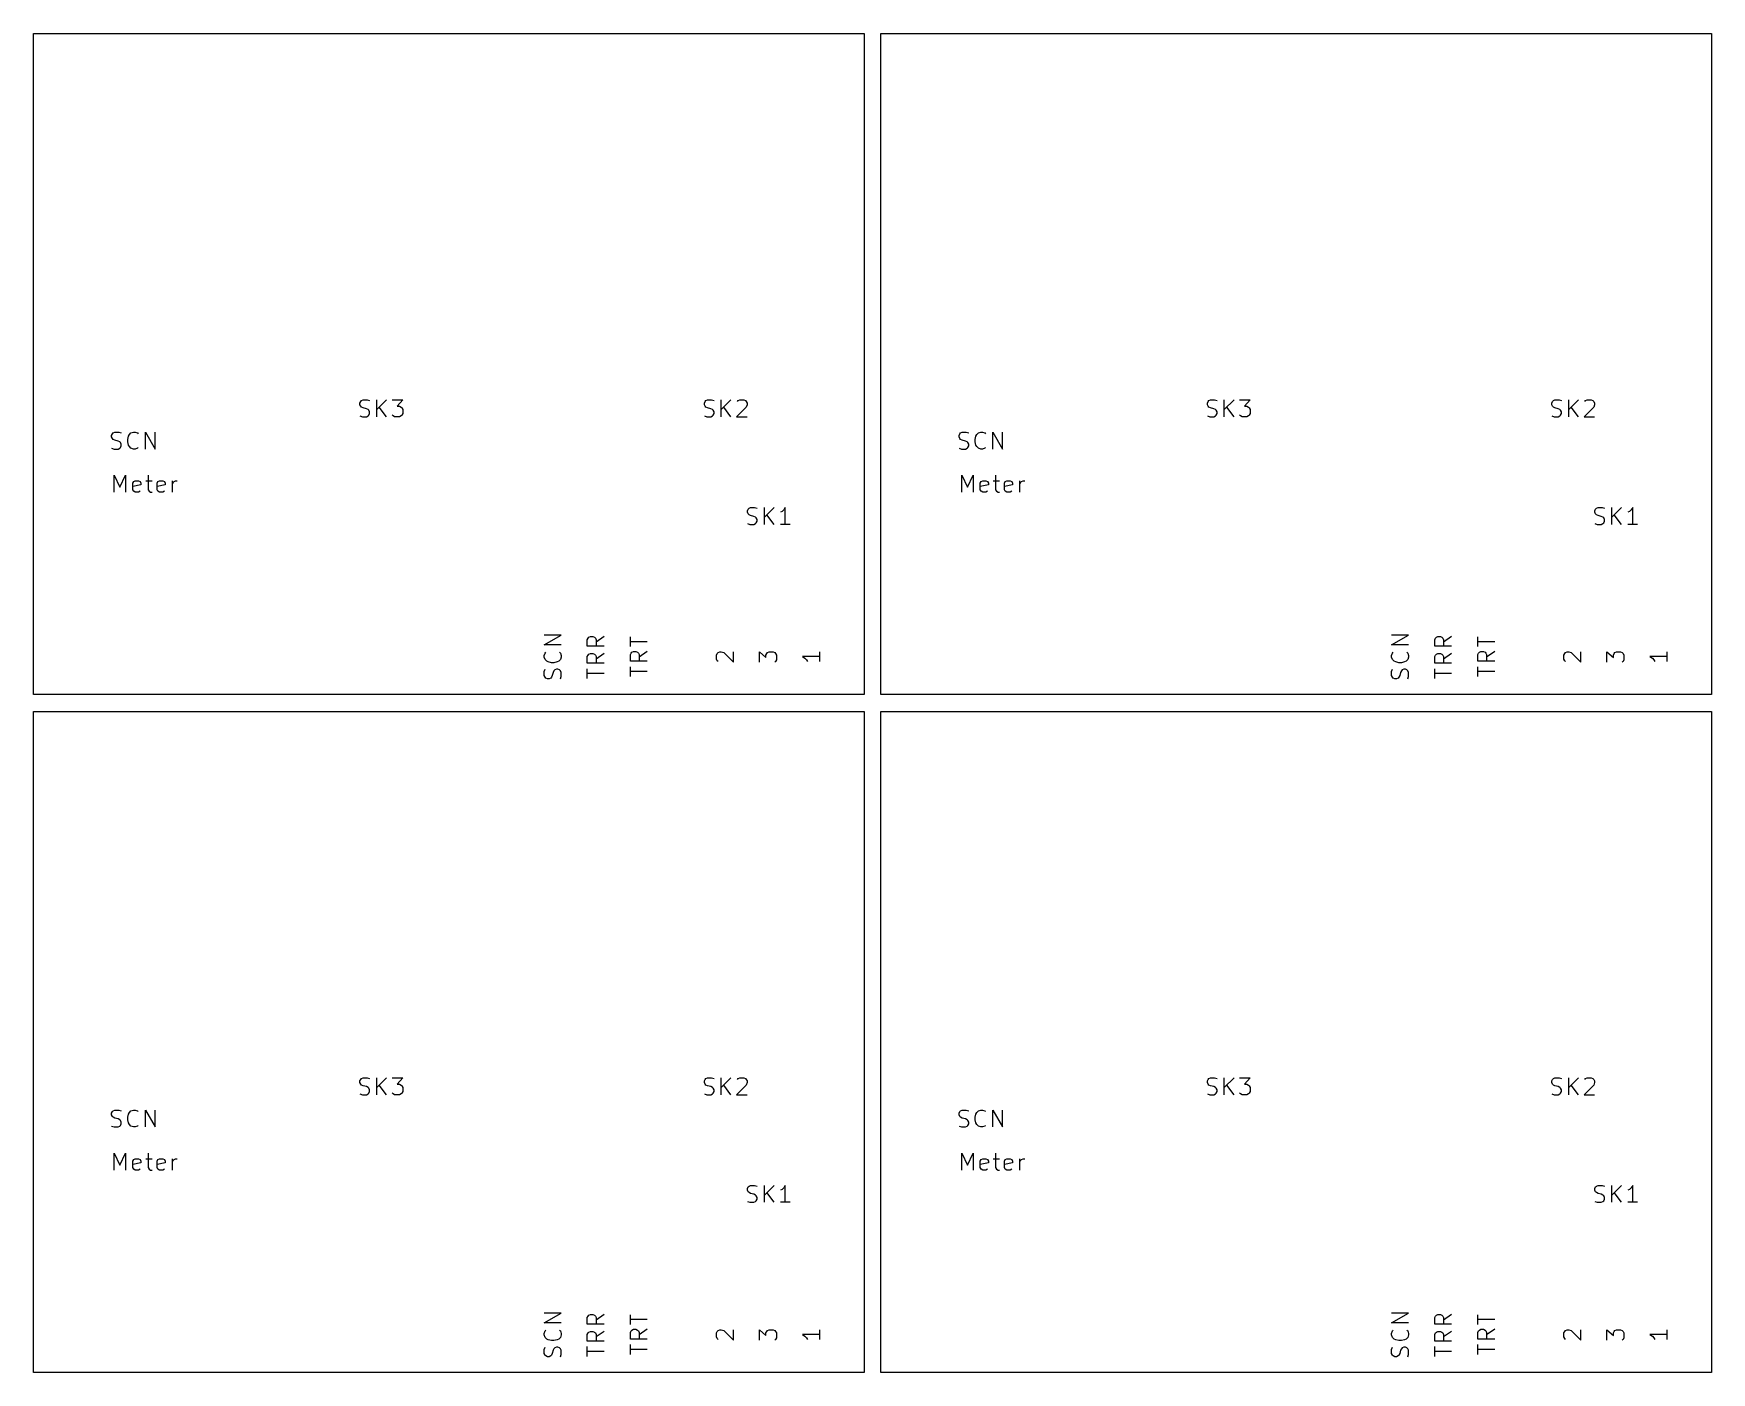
# Model space of a CAD drawing. Extents: x 0 to 99, y 0 to 159.
# Drawn here: x 0 to 99, y 80 to 159 of the extents above; entities that cross this region are included whole.
import ezdxf

# ---------------------------------------------------------------- set-up
doc = ezdxf.new("R2010")
doc.units = 0
doc.layers.add('BLACK', color=7, linetype='Continuous')

msp = doc.modelspace()

# ---------------------------------------------------------------- linework, layer by layer
at = {"layer": 'BLACK', "linetype": 'Continuous'}
for p, q in [((0, 159), (49, 159)), ((0, 120), (0, 159)), ((49, 159), (49, 120)), ((50, 159), (99, 159)), ((50, 120), (50, 159)), ((99, 159), (99, 120)), ((19.2581, 137.1971), (19.3057, 137.2924)), ((19.2581, 137.1019), (19.2581, 137.1971)), ((19.3057, 137.0067), (19.2581, 137.1019)), ((19.3057, 137.2924), (19.3533, 137.34)), ((19.3533, 136.959), (19.3057, 137.0067)), ((19.3533, 137.34), (19.4486, 137.3876)), ((19.4486, 136.9114), (19.3533, 136.959)), ((19.4486, 137.3876), (19.6867, 137.3876)), ((19.639, 136.8638), (19.4486, 136.9114)), ((19.7343, 136.8162), (19.639, 136.8638)), ((19.6867, 137.3876), (19.8295, 137.34)), ((19.7819, 136.7686), (19.7343, 136.8162)), ((19.8295, 136.6733), (19.7819, 136.7686)), ((19.8295, 136.5781), (19.8295, 136.6733)), ((20.2581, 136.3876), (20.2581, 137.3876)), ((20.8295, 137.3876), (20.2581, 136.8162)), ((20.8295, 136.3876), (20.401, 136.959)), ((21.1629, 137.3876), (21.7819, 137.3876)), ((21.7819, 137.3876), (21.4486, 137.0067)), ((21.4486, 137.0067), (21.5914, 137.0067)), ((21.5914, 137.0067), (21.6867, 136.959)), ((21.6867, 136.959), (21.7343, 136.9114)), ((21.7343, 136.9114), (21.7819, 136.8162)), ((21.7819, 136.8162), (21.7819, 136.5781)), ((39.5781, 137.1971), (39.6257, 137.2924)), ((39.5781, 137.1019), (39.5781, 137.1971)), ((39.6257, 137.0067), (39.5781, 137.1019)), ((39.6257, 137.2924), (39.6733, 137.34)), ((39.6733, 136.959), (39.6257, 137.0067)), ((39.6733, 137.34), (39.7686, 137.3876)), ((39.7686, 136.9114), (39.6733, 136.959)), ((39.7686, 137.3876), (40.0067, 137.3876)), ((39.959, 136.8638), (39.7686, 136.9114)), ((40.0543, 136.8162), (39.959, 136.8638)), ((40.0067, 137.3876), (40.1495, 137.34)), ((40.1019, 136.7686), (40.0543, 136.8162)), ((40.1495, 136.6733), (40.1019, 136.7686)), ((40.1495, 136.5781), (40.1495, 136.6733)), ((40.5781, 136.3876), (40.5781, 137.3876)), ((41.1495, 137.3876), (40.5781, 136.8162)), ((41.1495, 136.3876), (40.721, 136.959)), ((42.0543, 136.959), (41.4829, 136.3876)), ((41.5305, 137.2924), (41.5781, 137.34)), ((41.5781, 137.34), (41.6733, 137.3876)), ((41.6733, 137.3876), (41.9114, 137.3876)), ((41.9114, 137.3876), (42.0067, 137.34)), ((42.0067, 137.34), (42.0543, 137.2924)), ((42.0543, 137.2924), (42.1019, 137.1971)), ((42.1019, 137.1019), (42.0543, 136.959)), ((42.1019, 137.1971), (42.1019, 137.1019)), ((69.2581, 137.1971), (69.3057, 137.2924)), ((69.2581, 137.1019), (69.2581, 137.1971)), ((69.3057, 137.0067), (69.2581, 137.1019)), ((69.3057, 137.2924), (69.3533, 137.34)), ((69.3533, 136.959), (69.3057, 137.0067)), ((69.3533, 137.34), (69.4486, 137.3876)), ((69.4486, 136.9114), (69.3533, 136.959)), ((69.4486, 137.3876), (69.6867, 137.3876)), ((69.639, 136.8638), (69.4486, 136.9114)), ((69.7343, 136.8162), (69.639, 136.8638)), ((69.6867, 137.3876), (69.8295, 137.34)), ((69.7819, 136.7686), (69.7343, 136.8162)), ((69.8295, 136.6733), (69.7819, 136.7686)), ((69.8295, 136.5781), (69.8295, 136.6733)), ((70.258, 136.3876), (70.258, 137.3876)), ((70.83, 137.3876), (70.258, 136.8162)), ((70.83, 136.3876), (70.401, 136.959)), ((71.163, 137.3876), (71.782, 137.3876)), ((71.782, 137.3876), (71.449, 137.0067)), ((71.449, 137.0067), (71.591, 137.0067)), ((71.591, 137.0067), (71.687, 136.959)), ((71.687, 136.959), (71.734, 136.9114)), ((71.734, 136.9114), (71.782, 136.8162)), ((71.782, 136.8162), (71.782, 136.5781)), ((89.578, 137.1971), (89.626, 137.2924)), ((89.578, 137.1019), (89.578, 137.1971)), ((89.626, 137.0067), (89.578, 137.1019)), ((89.626, 137.2924), (89.673, 137.34)), ((89.673, 136.959), (89.626, 137.0067)), ((89.673, 137.34), (89.769, 137.3876)), ((89.769, 136.9114), (89.673, 136.959)), ((89.769, 137.3876), (90.007, 137.3876)), ((89.959, 136.8638), (89.769, 136.9114)), ((90.054, 136.8162), (89.959, 136.8638)), ((90.007, 137.3876), (90.15, 137.34)), ((90.102, 136.7686), (90.054, 136.8162)), ((90.15, 136.6733), (90.102, 136.7686)), ((90.15, 136.5781), (90.15, 136.6733)), ((90.578, 136.3876), (90.578, 137.3876)), ((91.15, 137.3876), (90.578, 136.8162)), ((91.15, 136.3876), (90.721, 136.959)), ((92.054, 136.959), (91.483, 136.3876)), ((91.53, 137.2924), (91.578, 137.34)), ((91.578, 137.34), (91.673, 137.3876)), ((91.673, 137.3876), (91.911, 137.3876)), ((91.911, 137.3876), (92.007, 137.34)), ((92.007, 137.34), (92.054, 137.2924)), ((92.054, 137.2924), (92.102, 137.1971)), ((92.102, 137.1019), (92.054, 136.959)), ((92.102, 137.1971), (92.102, 137.1019)), ((19.2581, 136.4352), (19.401, 136.3876)), ((19.401, 136.3876), (19.639, 136.3876)), ((19.639, 136.3876), (19.7343, 136.4352)), ((19.7343, 136.4352), (19.7819, 136.4829)), ((19.7819, 136.4829), (19.8295, 136.5781)), ((21.2105, 136.4352), (21.1629, 136.4829)), ((21.3057, 136.3876), (21.2105, 136.4352)), ((21.5914, 136.3876), (21.3057, 136.3876)), ((21.6867, 136.4352), (21.5914, 136.3876)), ((21.7343, 136.4829), (21.6867, 136.4352)), ((21.7819, 136.5781), (21.7343, 136.4829)), ((39.5781, 136.4352), (39.721, 136.3876)), ((39.721, 136.3876), (39.959, 136.3876)), ((39.959, 136.3876), (40.0543, 136.4352)), ((40.0543, 136.4352), (40.1019, 136.4829)), ((40.1019, 136.4829), (40.1495, 136.5781)), ((41.4829, 136.3876), (42.1019, 136.3876)), ((69.2581, 136.4352), (69.401, 136.3876)), ((69.401, 136.3876), (69.639, 136.3876)), ((69.639, 136.3876), (69.7343, 136.4352)), ((69.7343, 136.4352), (69.7819, 136.4829)), ((69.7819, 136.4829), (69.8295, 136.5781)), ((71.21, 136.4352), (71.163, 136.4829)), ((71.306, 136.3876), (71.21, 136.4352)), ((71.591, 136.3876), (71.306, 136.3876)), ((71.687, 136.4352), (71.591, 136.3876)), ((71.734, 136.4829), (71.687, 136.4352)), ((71.782, 136.5781), (71.734, 136.4829)), ((89.578, 136.4352), (89.721, 136.3876)), ((89.721, 136.3876), (89.959, 136.3876)), ((89.959, 136.3876), (90.054, 136.4352)), ((90.054, 136.4352), (90.102, 136.4829)), ((90.102, 136.4829), (90.15, 136.5781)), ((91.483, 136.3876), (92.102, 136.3876)), ((4.6055, 135.2921), (4.6531, 135.3874)), ((4.6055, 135.1969), (4.6055, 135.2921)), ((4.6531, 135.1017), (4.6055, 135.1969)), ((4.6531, 135.3874), (4.7007, 135.435)), ((4.7007, 135.054), (4.6531, 135.1017)), ((4.7007, 135.435), (4.796, 135.4826)), ((4.796, 135.0064), (4.7007, 135.054)), ((4.796, 135.4826), (5.034, 135.4826)), ((4.9864, 134.9588), (4.796, 135.0064)), ((5.0817, 134.9112), (4.9864, 134.9588)), ((5.034, 135.4826), (5.1769, 135.435)), ((5.1293, 134.8636), (5.0817, 134.9112)), ((5.1769, 134.7683), (5.1293, 134.8636)), ((5.1293, 134.5779), (5.1769, 134.6731)), ((5.1769, 134.6731), (5.1769, 134.7683)), ((5.5579, 135.054), (5.6055, 135.2445)), ((5.5579, 134.9112), (5.5579, 135.054)), ((5.6055, 134.7207), (5.5579, 134.9112)), ((5.6055, 135.2445), (5.6531, 135.3398)), ((5.6531, 134.6255), (5.6055, 134.7207)), ((5.6531, 135.3398), (5.7483, 135.435)), ((5.7483, 135.435), (5.8912, 135.4826)), ((5.8912, 135.4826), (5.9864, 135.4826)), ((5.9864, 135.4826), (6.1293, 135.435)), ((6.1293, 135.435), (6.1769, 135.3874)), ((6.6055, 134.4826), (6.6055, 135.4826)), ((6.6055, 135.4826), (7.1769, 134.4826)), ((7.1769, 134.4826), (7.1769, 135.4826)), ((54.6055, 135.2921), (54.6531, 135.3874)), ((54.6055, 135.1969), (54.6055, 135.2921)), ((54.6531, 135.1017), (54.6055, 135.1969)), ((54.6531, 135.3874), (54.7007, 135.435)), ((54.7007, 135.054), (54.6531, 135.1017)), ((54.7007, 135.435), (54.796, 135.4826)), ((54.796, 135.0064), (54.7007, 135.054)), ((54.796, 135.4826), (55.034, 135.4826)), ((54.9864, 134.9588), (54.796, 135.0064)), ((55.0817, 134.9112), (54.9864, 134.9588)), ((55.034, 135.4826), (55.1769, 135.435)), ((55.1293, 134.8636), (55.0817, 134.9112)), ((55.1769, 134.7683), (55.1293, 134.8636)), ((55.1293, 134.5779), (55.1769, 134.6731)), ((55.1769, 134.6731), (55.1769, 134.7683)), ((55.5579, 135.054), (55.6055, 135.2445)), ((55.5579, 134.9112), (55.5579, 135.054)), ((55.6055, 134.7207), (55.5579, 134.9112)), ((55.6055, 135.2445), (55.6531, 135.3398)), ((55.6531, 134.6255), (55.6055, 134.7207)), ((55.6531, 135.3398), (55.7483, 135.435)), ((55.7483, 135.435), (55.8912, 135.4826)), ((55.8912, 135.4826), (55.9864, 135.4826)), ((55.9864, 135.4826), (56.1293, 135.435)), ((56.1293, 135.435), (56.1769, 135.3874)), ((56.6055, 134.4826), (56.6055, 135.4826)), ((56.6055, 135.4826), (57.1769, 134.4826)), ((57.1769, 134.4826), (57.1769, 135.4826)), ((4.6055, 134.5302), (4.7483, 134.4826)), ((4.7483, 134.4826), (4.9864, 134.4826)), ((4.9864, 134.4826), (5.0817, 134.5302)), ((5.0817, 134.5302), (5.1293, 134.5779)), ((5.7483, 134.5302), (5.6531, 134.6255)), ((5.8912, 134.4826), (5.7483, 134.5302)), ((5.9864, 134.4826), (5.8912, 134.4826)), ((6.1293, 134.5302), (5.9864, 134.4826)), ((6.1769, 134.5779), (6.1293, 134.5302)), ((54.6055, 134.5302), (54.7483, 134.4826)), ((54.7483, 134.4826), (54.9864, 134.4826)), ((54.9864, 134.4826), (55.0817, 134.5302)), ((55.0817, 134.5302), (55.1293, 134.5779)), ((55.7483, 134.5302), (55.6531, 134.6255)), ((55.8912, 134.4826), (55.7483, 134.5302)), ((55.9864, 134.4826), (55.8912, 134.4826)), ((56.1293, 134.5302), (55.9864, 134.4826)), ((56.1769, 134.5779), (56.1293, 134.5302)), ((4.7643, 131.9426), (4.7643, 132.9426)), ((4.7643, 132.9426), (5.0976, 132.2283)), ((5.0976, 132.2283), (5.431, 132.9426)), ((5.431, 132.9426), (5.431, 131.9426)), ((6.7643, 132.9426), (6.7643, 132.0855)), ((54.7643, 131.9426), (54.7643, 132.9426)), ((54.7643, 132.9426), (55.0976, 132.2283)), ((55.0976, 132.2283), (55.431, 132.9426)), ((55.431, 132.9426), (55.431, 131.9426)), ((56.7643, 132.9426), (56.7643, 132.0855)), ((5.8595, 132.4664), (5.9071, 132.5617)), ((5.8595, 132.0855), (5.8595, 132.4664)), ((6.3357, 132.3712), (5.8595, 132.276)), ((5.9071, 131.9902), (5.8595, 132.0855)), ((5.9071, 132.5617), (6.0024, 132.6093)), ((6.0024, 131.9426), (5.9071, 131.9902)), ((6.0024, 132.6093), (6.1929, 132.6093)), ((6.1929, 131.9426), (6.0024, 131.9426)), ((6.1929, 132.6093), (6.2881, 132.5617)), ((6.2881, 131.9902), (6.1929, 131.9426)), ((6.2881, 132.5617), (6.3357, 132.4664)), ((6.3357, 132.4664), (6.3357, 132.3712)), ((6.6214, 132.6093), (7.0024, 132.6093)), ((6.7643, 132.0855), (6.8119, 131.9902)), ((6.8119, 131.9902), (6.9071, 131.9426)), ((6.9071, 131.9426), (7.0024, 131.9426)), ((7.2881, 132.4664), (7.3357, 132.5617)), ((7.2881, 132.0855), (7.2881, 132.4664)), ((7.7643, 132.3712), (7.2881, 132.276)), ((7.3357, 131.9902), (7.2881, 132.0855)), ((7.3357, 132.5617), (7.431, 132.6093)), ((7.431, 131.9426), (7.3357, 131.9902)), ((7.431, 132.6093), (7.6214, 132.6093)), ((7.6214, 131.9426), (7.431, 131.9426)), ((7.6214, 132.6093), (7.7167, 132.5617)), ((7.7167, 131.9902), (7.6214, 131.9426)), ((7.7167, 132.5617), (7.7643, 132.4664)), ((7.7643, 132.4664), (7.7643, 132.3712)), ((8.1929, 131.9426), (8.1929, 132.6093)), ((8.1929, 132.4188), (8.2405, 132.514)), ((8.2405, 132.514), (8.2881, 132.5617)), ((8.2881, 132.5617), (8.3833, 132.6093)), ((8.3833, 132.6093), (8.4786, 132.6093)), ((55.8595, 132.4664), (55.9071, 132.5617)), ((55.8595, 132.0855), (55.8595, 132.4664)), ((56.3357, 132.3712), (55.8595, 132.276)), ((55.9071, 131.9902), (55.8595, 132.0855)), ((55.9071, 132.5617), (56.0024, 132.6093)), ((56.0024, 131.9426), (55.9071, 131.9902)), ((56.0024, 132.6093), (56.1929, 132.6093)), ((56.1929, 131.9426), (56.0024, 131.9426)), ((56.1929, 132.6093), (56.2881, 132.5617)), ((56.2881, 131.9902), (56.1929, 131.9426)), ((56.2881, 132.5617), (56.3357, 132.4664)), ((56.3357, 132.4664), (56.3357, 132.3712)), ((56.6214, 132.6093), (57.0024, 132.6093)), ((56.7643, 132.0855), (56.8119, 131.9902)), ((56.8119, 131.9902), (56.9071, 131.9426)), ((56.9071, 131.9426), (57.0024, 131.9426)), ((57.2881, 132.4664), (57.3357, 132.5617)), ((57.2881, 132.0855), (57.2881, 132.4664)), ((57.7643, 132.3712), (57.2881, 132.276)), ((57.3357, 131.9902), (57.2881, 132.0855)), ((57.3357, 132.5617), (57.431, 132.6093)), ((57.431, 131.9426), (57.3357, 131.9902)), ((57.431, 132.6093), (57.6214, 132.6093)), ((57.6214, 131.9426), (57.431, 131.9426)), ((57.6214, 132.6093), (57.7167, 132.5617)), ((57.7167, 131.9902), (57.6214, 131.9426)), ((57.7167, 132.5617), (57.7643, 132.4664)), ((57.7643, 132.4664), (57.7643, 132.3712)), ((58.1929, 131.9426), (58.1929, 132.6093)), ((58.1929, 132.4188), (58.2405, 132.514)), ((58.2405, 132.514), (58.2881, 132.5617)), ((58.2881, 132.5617), (58.3833, 132.6093)), ((58.3833, 132.6093), (58.4786, 132.6093)), ((42.1181, 130.8471), (42.1657, 130.9424)), ((42.1181, 130.7519), (42.1181, 130.8471)), ((42.1657, 130.6567), (42.1181, 130.7519)), ((42.1657, 130.9424), (42.2133, 130.99)), ((42.2133, 130.99), (42.3086, 131.0376)), ((42.3086, 131.0376), (42.5467, 131.0376)), ((42.5467, 131.0376), (42.6895, 130.99)), ((43.1181, 130.0376), (43.1181, 131.0376)), ((43.6895, 131.0376), (43.1181, 130.4662)), ((44.1657, 130.7995), (44.0705, 130.7519)), ((44.261, 130.8948), (44.1657, 130.7995)), ((44.3562, 131.0376), (44.261, 130.8948)), ((44.3562, 130.0376), (44.3562, 131.0376)), ((92.118, 130.8471), (92.166, 130.9424)), ((92.118, 130.7519), (92.118, 130.8471)), ((92.166, 130.6567), (92.118, 130.7519)), ((92.166, 130.9424), (92.213, 130.99)), ((92.213, 130.99), (92.309, 131.0376)), ((92.309, 131.0376), (92.547, 131.0376)), ((92.547, 131.0376), (92.69, 130.99)), ((93.118, 130.0376), (93.118, 131.0376)), ((93.69, 131.0376), (93.118, 130.4662)), ((94.166, 130.7995), (94.07, 130.7519)), ((94.261, 130.8948), (94.166, 130.7995)), ((94.356, 131.0376), (94.261, 130.8948)), ((94.356, 130.0376), (94.356, 131.0376)), ((42.1181, 130.0852), (42.261, 130.0376)), ((42.2133, 130.609), (42.1657, 130.6567)), ((42.3086, 130.5614), (42.2133, 130.609)), ((42.261, 130.0376), (42.499, 130.0376)), ((42.499, 130.5138), (42.3086, 130.5614)), ((42.5943, 130.4662), (42.499, 130.5138)), ((42.499, 130.0376), (42.5943, 130.0852)), ((42.6419, 130.4186), (42.5943, 130.4662)), ((42.5943, 130.0852), (42.6419, 130.1329)), ((42.6895, 130.3233), (42.6419, 130.4186)), ((42.6419, 130.1329), (42.6895, 130.2281)), ((42.6895, 130.2281), (42.6895, 130.3233)), ((43.6895, 130.0376), (43.261, 130.609)), ((44.6419, 130.0376), (44.0705, 130.0376)), ((92.118, 130.0852), (92.261, 130.0376)), ((92.213, 130.609), (92.166, 130.6567)), ((92.309, 130.5614), (92.213, 130.609)), ((92.261, 130.0376), (92.499, 130.0376)), ((92.499, 130.5138), (92.309, 130.5614)), ((92.594, 130.4662), (92.499, 130.5138)), ((92.499, 130.0376), (92.594, 130.0852)), ((92.642, 130.4186), (92.594, 130.4662)), ((92.594, 130.0852), (92.642, 130.1329)), ((92.69, 130.3233), (92.642, 130.4186)), ((92.642, 130.1329), (92.69, 130.2281)), ((92.69, 130.2281), (92.69, 130.3233)), ((93.69, 130.0376), (93.261, 130.609)), ((94.642, 130.0376), (94.07, 130.0376)), ((30.1324, 122.9255), (31.1324, 123.4969)), ((31.1324, 123.4969), (30.1324, 123.4969)), ((31.1324, 122.9255), (30.1324, 122.9255)), ((32.6724, 123.235), (32.72, 123.3302)), ((32.6724, 122.854), (32.6724, 123.235)), ((33.6724, 122.854), (32.6724, 122.854)), ((32.72, 123.3302), (32.7676, 123.3779)), ((32.7676, 123.3779), (32.8629, 123.4255)), ((32.8629, 123.4255), (33.0057, 123.4255)), ((33.0057, 123.4255), (33.101, 123.3779)), ((33.101, 123.3779), (33.1486, 123.3302)), ((33.1486, 123.3302), (33.1962, 123.235)), ((33.6724, 123.4255), (33.1962, 123.0921)), ((33.1962, 123.235), (33.1962, 122.854)), ((35.2124, 122.8302), (35.2124, 123.4017)), ((36.2124, 123.116), (35.2124, 123.116)), ((80.132, 122.9255), (81.132, 123.4969)), ((81.132, 123.4969), (80.132, 123.4969)), ((81.132, 122.9255), (80.132, 122.9255)), ((82.672, 123.235), (82.72, 123.3302)), ((82.672, 122.854), (82.672, 123.235)), ((83.672, 122.854), (82.672, 122.854)), ((82.72, 123.3302), (82.768, 123.3779)), ((82.768, 123.3779), (82.863, 123.4255)), ((82.863, 123.4255), (83.006, 123.4255)), ((83.006, 123.4255), (83.101, 123.3779)), ((83.101, 123.3779), (83.149, 123.3302)), ((83.149, 123.3302), (83.196, 123.235)), ((83.672, 123.4255), (83.196, 123.0921)), ((83.196, 123.235), (83.196, 122.854)), ((85.212, 122.8302), (85.212, 123.4017)), ((86.212, 123.116), (85.212, 123.116)), ((30.1324, 122.3064), (30.18, 122.4493)), ((30.1324, 122.2112), (30.1324, 122.3064)), ((30.18, 122.0683), (30.1324, 122.2112)), ((30.18, 122.4493), (30.2276, 122.4969)), ((30.2752, 121.9731), (30.18, 122.0683)), ((30.3705, 121.9255), (30.2752, 121.9731)), ((30.561, 121.8779), (30.3705, 121.9255)), ((30.7038, 121.8779), (30.561, 121.8779)), ((30.8943, 121.9255), (30.7038, 121.8779)), ((30.9895, 121.9731), (30.8943, 121.9255)), ((31.0848, 122.0683), (30.9895, 121.9731)), ((31.0371, 122.4969), (31.0848, 122.4493)), ((31.0848, 122.4493), (31.1324, 122.3064)), ((31.1324, 122.2112), (31.0848, 122.0683)), ((31.1324, 122.3064), (31.1324, 122.2112)), ((32.6724, 122.235), (32.72, 122.3302)), ((32.6724, 121.854), (32.6724, 122.235)), ((33.6724, 121.854), (32.6724, 121.854)), ((32.72, 122.3302), (32.7676, 122.3779)), ((32.7676, 122.3779), (32.8629, 122.4255)), ((32.8629, 122.4255), (33.0057, 122.4255)), ((33.0057, 122.4255), (33.101, 122.3779)), ((33.101, 122.3779), (33.1486, 122.3302)), ((33.1486, 122.3302), (33.1962, 122.235)), ((33.6724, 122.4255), (33.1962, 122.0921)), ((33.1962, 122.235), (33.1962, 121.854)), ((35.2124, 122.354), (35.26, 122.4493)), ((35.2124, 121.9731), (35.2124, 122.354)), ((36.2124, 121.9731), (35.2124, 121.9731)), ((35.26, 122.4493), (35.3076, 122.4969)), ((35.3076, 122.4969), (35.4029, 122.5445)), ((35.4029, 122.5445), (35.5457, 122.5445)), ((35.5457, 122.5445), (35.641, 122.4969)), ((35.641, 122.4969), (35.6886, 122.4493)), ((35.6886, 122.4493), (35.7362, 122.354)), ((36.2124, 122.5445), (35.7362, 122.2112)), ((35.7362, 122.354), (35.7362, 121.9731)), ((40.2924, 122.3302), (40.34, 122.4255)), ((40.2924, 122.0921), (40.2924, 122.3302)), ((40.34, 121.9969), (40.2924, 122.0921)), ((40.34, 122.4255), (40.3876, 122.4731)), ((40.3876, 121.9493), (40.34, 121.9969)), ((40.3876, 122.4731), (40.4829, 122.5207)), ((40.4829, 122.5207), (40.5781, 122.5207)), ((40.5781, 122.5207), (40.721, 122.4731)), ((40.721, 122.4731), (41.2924, 121.9017)), ((41.2924, 121.9017), (41.2924, 122.5207)), ((42.8324, 121.9017), (42.8324, 122.5207)), ((42.8324, 122.5207), (43.2133, 122.1874)), ((43.2133, 122.3302), (43.261, 122.4255)), ((43.2133, 122.1874), (43.2133, 122.3302)), ((43.261, 122.4255), (43.3086, 122.4731)), ((43.3086, 122.4731), (43.4038, 122.5207)), ((43.4038, 122.5207), (43.6419, 122.5207)), ((43.6419, 122.5207), (43.7371, 122.4731)), ((43.7371, 122.4731), (43.7848, 122.4255)), ((43.7848, 121.9493), (43.7371, 121.9017)), ((43.7848, 122.4255), (43.8324, 122.3302)), ((43.8324, 122.0445), (43.7848, 121.9493)), ((43.8324, 122.3302), (43.8324, 122.0445)), ((46.3724, 122.235), (45.3724, 122.235)), ((45.3724, 122.235), (45.5152, 122.1398)), ((45.5152, 122.1398), (45.6105, 122.0445)), ((45.6105, 122.0445), (45.6581, 121.9493)), ((46.3724, 122.5207), (46.3724, 121.9493)), ((80.132, 122.3064), (80.18, 122.4493)), ((80.132, 122.2112), (80.132, 122.3064)), ((80.18, 122.0683), (80.132, 122.2112)), ((80.18, 122.4493), (80.228, 122.4969)), ((80.275, 121.9731), (80.18, 122.0683)), ((80.37, 121.9255), (80.275, 121.9731)), ((80.561, 121.8779), (80.37, 121.9255)), ((80.704, 121.8779), (80.561, 121.8779)), ((80.894, 121.9255), (80.704, 121.8779)), ((80.99, 121.9731), (80.894, 121.9255)), ((81.085, 122.0683), (80.99, 121.9731)), ((81.037, 122.4969), (81.085, 122.4493)), ((81.085, 122.4493), (81.132, 122.3064)), ((81.132, 122.2112), (81.085, 122.0683)), ((81.132, 122.3064), (81.132, 122.2112)), ((82.672, 122.235), (82.72, 122.3302)), ((82.672, 121.854), (82.672, 122.235)), ((83.672, 121.854), (82.672, 121.854)), ((82.72, 122.3302), (82.768, 122.3779)), ((82.768, 122.3779), (82.863, 122.4255)), ((82.863, 122.4255), (83.006, 122.4255)), ((83.006, 122.4255), (83.101, 122.3779)), ((83.101, 122.3779), (83.149, 122.3302)), ((83.149, 122.3302), (83.196, 122.235)), ((83.672, 122.4255), (83.196, 122.0921)), ((83.196, 122.235), (83.196, 121.854)), ((85.212, 122.354), (85.26, 122.4493)), ((85.212, 121.9731), (85.212, 122.354)), ((86.212, 121.9731), (85.212, 121.9731)), ((85.26, 122.4493), (85.308, 122.4969)), ((85.308, 122.4969), (85.403, 122.5445)), ((85.403, 122.5445), (85.546, 122.5445)), ((85.546, 122.5445), (85.641, 122.4969)), ((85.641, 122.4969), (85.689, 122.4493)), ((85.689, 122.4493), (85.736, 122.354)), ((86.212, 122.5445), (85.736, 122.2112)), ((85.736, 122.354), (85.736, 121.9731)), ((90.292, 122.3302), (90.34, 122.4255)), ((90.292, 122.0921), (90.292, 122.3302)), ((90.34, 121.9969), (90.292, 122.0921)), ((90.34, 122.4255), (90.388, 122.4731)), ((90.388, 121.9493), (90.34, 121.9969)), ((90.388, 122.4731), (90.483, 122.5207)), ((90.483, 122.5207), (90.578, 122.5207)), ((90.578, 122.5207), (90.721, 122.4731)), ((90.721, 122.4731), (91.292, 121.9017)), ((91.292, 121.9017), (91.292, 122.5207)), ((92.832, 121.9017), (92.832, 122.5207)), ((92.832, 122.5207), (93.213, 122.1874)), ((93.213, 122.3302), (93.261, 122.4255)), ((93.213, 122.1874), (93.213, 122.3302)), ((93.261, 122.4255), (93.309, 122.4731)), ((93.309, 122.4731), (93.404, 122.5207)), ((93.404, 122.5207), (93.642, 122.5207)), ((93.642, 122.5207), (93.737, 122.4731)), ((93.737, 122.4731), (93.785, 122.4255)), ((93.785, 121.9493), (93.737, 121.9017)), ((93.785, 122.4255), (93.832, 122.3302)), ((93.832, 122.0445), (93.785, 121.9493)), ((93.832, 122.3302), (93.832, 122.0445)), ((96.372, 122.235), (95.372, 122.235)), ((95.372, 122.235), (95.515, 122.1398)), ((95.515, 122.1398), (95.61, 122.0445)), ((95.61, 122.0445), (95.658, 121.9493)), ((96.372, 122.5207), (96.372, 121.9493)), ((30.1324, 121.354), (30.18, 121.4969)), ((30.1324, 121.116), (30.1324, 121.354)), ((30.18, 121.0207), (30.1324, 121.116)), ((30.2276, 120.9731), (30.18, 121.0207)), ((30.3229, 120.9255), (30.2276, 120.9731)), ((30.4181, 120.9255), (30.3229, 120.9255)), ((30.5133, 120.9731), (30.4181, 120.9255)), ((30.561, 121.0207), (30.5133, 120.9731)), ((30.6086, 121.116), (30.561, 121.0207)), ((30.6562, 121.3064), (30.6086, 121.116)), ((30.7038, 121.4017), (30.6562, 121.3064)), ((30.7514, 121.4493), (30.7038, 121.4017)), ((30.8467, 121.4969), (30.7514, 121.4493)), ((30.9419, 121.4969), (30.8467, 121.4969)), ((31.0371, 121.4493), (30.9419, 121.4969)), ((31.0848, 121.4017), (31.0371, 121.4493)), ((31.1324, 121.3064), (31.0848, 121.4017)), ((31.0848, 120.9255), (31.1324, 121.0683)), ((31.1324, 121.0683), (31.1324, 121.3064)), ((32.6724, 120.9493), (32.6724, 121.5207)), ((33.6724, 121.235), (32.6724, 121.235)), ((35.2124, 121.0683), (35.2124, 121.6398)), ((36.2124, 121.354), (35.2124, 121.354)), ((80.132, 121.354), (80.18, 121.4969)), ((80.132, 121.116), (80.132, 121.354)), ((80.18, 121.0207), (80.132, 121.116)), ((80.228, 120.9731), (80.18, 121.0207)), ((80.323, 120.9255), (80.228, 120.9731)), ((80.418, 120.9255), (80.323, 120.9255)), ((80.513, 120.9731), (80.418, 120.9255)), ((80.561, 121.0207), (80.513, 120.9731)), ((80.609, 121.116), (80.561, 121.0207)), ((80.656, 121.3064), (80.609, 121.116)), ((80.704, 121.4017), (80.656, 121.3064)), ((80.751, 121.4493), (80.704, 121.4017)), ((80.847, 121.4969), (80.751, 121.4493)), ((80.942, 121.4969), (80.847, 121.4969)), ((81.037, 121.4493), (80.942, 121.4969)), ((81.085, 121.4017), (81.037, 121.4493)), ((81.132, 121.3064), (81.085, 121.4017)), ((81.085, 120.9255), (81.132, 121.0683)), ((81.132, 121.0683), (81.132, 121.3064)), ((82.672, 120.9493), (82.672, 121.5207)), ((83.672, 121.235), (82.672, 121.235)), ((85.212, 121.0683), (85.212, 121.6398)), ((86.212, 121.354), (85.212, 121.354)), ((49, 120), (0, 120)), ((99, 120), (50, 120)), ((0, 119), (49, 119)), ((0, 80), (0, 119)), ((49, 119), (49, 80)), ((50, 119), (99, 119)), ((50, 80), (50, 119)), ((99, 119), (99, 80)), ((19.2581, 97.1971), (19.3057, 97.2924)), ((19.2581, 97.1019), (19.2581, 97.1971)), ((19.3057, 97.0067), (19.2581, 97.1019)), ((19.3057, 97.2924), (19.3533, 97.34)), ((19.3533, 97.34), (19.4486, 97.3876)), ((19.4486, 97.3876), (19.6867, 97.3876)), ((19.6867, 97.3876), (19.8295, 97.34)), ((20.2581, 96.3876), (20.2581, 97.3876)), ((20.8295, 97.3876), (20.2581, 96.8162)), ((21.1629, 97.3876), (21.7819, 97.3876)), ((21.7819, 97.3876), (21.4486, 97.0067)), ((39.5781, 97.1971), (39.6257, 97.2924)), ((39.5781, 97.1019), (39.5781, 97.1971)), ((39.6257, 97.0067), (39.5781, 97.1019)), ((39.6257, 97.2924), (39.6733, 97.34)), ((39.6733, 97.34), (39.7686, 97.3876)), ((39.7686, 97.3876), (40.0067, 97.3876)), ((40.0067, 97.3876), (40.1495, 97.34)), ((40.5781, 96.3876), (40.5781, 97.3876)), ((41.1495, 97.3876), (40.5781, 96.8162)), ((41.5305, 97.2924), (41.5781, 97.34)), ((41.5781, 97.34), (41.6733, 97.3876)), ((41.6733, 97.3876), (41.9114, 97.3876)), ((41.9114, 97.3876), (42.0067, 97.34)), ((42.0067, 97.34), (42.0543, 97.2924)), ((42.0543, 97.2924), (42.1019, 97.1971)), ((42.1019, 97.1019), (42.0543, 96.959)), ((42.1019, 97.1971), (42.1019, 97.1019)), ((69.2581, 97.1971), (69.3057, 97.2924)), ((69.2581, 97.1019), (69.2581, 97.1971)), ((69.3057, 97.0067), (69.2581, 97.1019)), ((69.3057, 97.2924), (69.3533, 97.34)), ((69.3533, 97.34), (69.4486, 97.3876)), ((69.4486, 97.3876), (69.6867, 97.3876)), ((69.6867, 97.3876), (69.8295, 97.34)), ((70.258, 96.3876), (70.258, 97.3876)), ((70.83, 97.3876), (70.258, 96.8162)), ((71.163, 97.3876), (71.782, 97.3876)), ((71.782, 97.3876), (71.449, 97.0067)), ((89.578, 97.1971), (89.626, 97.2924)), ((89.578, 97.1019), (89.578, 97.1971)), ((89.626, 97.0067), (89.578, 97.1019)), ((89.626, 97.2924), (89.673, 97.34)), ((89.673, 97.34), (89.769, 97.3876)), ((89.769, 97.3876), (90.007, 97.3876)), ((90.007, 97.3876), (90.15, 97.34)), ((90.578, 96.3876), (90.578, 97.3876)), ((91.15, 97.3876), (90.578, 96.8162)), ((91.53, 97.2924), (91.578, 97.34)), ((91.578, 97.34), (91.673, 97.3876)), ((91.673, 97.3876), (91.911, 97.3876)), ((91.911, 97.3876), (92.007, 97.34)), ((92.007, 97.34), (92.054, 97.2924)), ((92.054, 97.2924), (92.102, 97.1971)), ((92.102, 97.1019), (92.054, 96.959)), ((92.102, 97.1971), (92.102, 97.1019)), ((19.2581, 96.4352), (19.401, 96.3876)), ((19.3533, 96.959), (19.3057, 97.0067)), ((19.4486, 96.9114), (19.3533, 96.959)), ((19.401, 96.3876), (19.639, 96.3876)), ((19.639, 96.8638), (19.4486, 96.9114)), ((19.7343, 96.8162), (19.639, 96.8638)), ((19.639, 96.3876), (19.7343, 96.4352)), ((19.7819, 96.7686), (19.7343, 96.8162)), ((19.7343, 96.4352), (19.7819, 96.4829)), ((19.8295, 96.6733), (19.7819, 96.7686)), ((19.7819, 96.4829), (19.8295, 96.5781)), ((19.8295, 96.5781), (19.8295, 96.6733)), ((20.8295, 96.3876), (20.401, 96.959)), ((21.2105, 96.4352), (21.1629, 96.4829)), ((21.3057, 96.3876), (21.2105, 96.4352)), ((21.5914, 96.3876), (21.3057, 96.3876)), ((21.4486, 97.0067), (21.5914, 97.0067)), ((21.5914, 97.0067), (21.6867, 96.959)), ((21.6867, 96.4352), (21.5914, 96.3876)), ((21.6867, 96.959), (21.7343, 96.9114)), ((21.7343, 96.4829), (21.6867, 96.4352)), ((21.7343, 96.9114), (21.7819, 96.8162)), ((21.7819, 96.5781), (21.7343, 96.4829)), ((21.7819, 96.8162), (21.7819, 96.5781)), ((39.5781, 96.4352), (39.721, 96.3876)), ((39.6733, 96.959), (39.6257, 97.0067)), ((39.7686, 96.9114), (39.6733, 96.959)), ((39.721, 96.3876), (39.959, 96.3876)), ((39.959, 96.8638), (39.7686, 96.9114)), ((40.0543, 96.8162), (39.959, 96.8638)), ((39.959, 96.3876), (40.0543, 96.4352)), ((40.1019, 96.7686), (40.0543, 96.8162)), ((40.0543, 96.4352), (40.1019, 96.4829)), ((40.1495, 96.6733), (40.1019, 96.7686)), ((40.1019, 96.4829), (40.1495, 96.5781)), ((40.1495, 96.5781), (40.1495, 96.6733)), ((41.1495, 96.3876), (40.721, 96.959)), ((42.0543, 96.959), (41.4829, 96.3876)), ((41.4829, 96.3876), (42.1019, 96.3876)), ((69.2581, 96.4352), (69.401, 96.3876)), ((69.3533, 96.959), (69.3057, 97.0067)), ((69.4486, 96.9114), (69.3533, 96.959)), ((69.401, 96.3876), (69.639, 96.3876)), ((69.639, 96.8638), (69.4486, 96.9114)), ((69.7343, 96.8162), (69.639, 96.8638)), ((69.639, 96.3876), (69.7343, 96.4352)), ((69.7819, 96.7686), (69.7343, 96.8162)), ((69.7343, 96.4352), (69.7819, 96.4829)), ((69.8295, 96.6733), (69.7819, 96.7686)), ((69.7819, 96.4829), (69.8295, 96.5781)), ((69.8295, 96.5781), (69.8295, 96.6733)), ((70.83, 96.3876), (70.401, 96.959)), ((71.21, 96.4352), (71.163, 96.4829)), ((71.306, 96.3876), (71.21, 96.4352)), ((71.591, 96.3876), (71.306, 96.3876)), ((71.449, 97.0067), (71.591, 97.0067)), ((71.591, 97.0067), (71.687, 96.959)), ((71.687, 96.4352), (71.591, 96.3876)), ((71.687, 96.959), (71.734, 96.9114)), ((71.734, 96.4829), (71.687, 96.4352)), ((71.734, 96.9114), (71.782, 96.8162)), ((71.782, 96.5781), (71.734, 96.4829)), ((71.782, 96.8162), (71.782, 96.5781)), ((89.578, 96.4352), (89.721, 96.3876)), ((89.673, 96.959), (89.626, 97.0067)), ((89.769, 96.9114), (89.673, 96.959)), ((89.721, 96.3876), (89.959, 96.3876)), ((89.959, 96.8638), (89.769, 96.9114)), ((90.054, 96.8162), (89.959, 96.8638)), ((89.959, 96.3876), (90.054, 96.4352)), ((90.102, 96.7686), (90.054, 96.8162)), ((90.054, 96.4352), (90.102, 96.4829)), ((90.15, 96.6733), (90.102, 96.7686)), ((90.102, 96.4829), (90.15, 96.5781)), ((90.15, 96.5781), (90.15, 96.6733)), ((91.15, 96.3876), (90.721, 96.959)), ((92.054, 96.959), (91.483, 96.3876)), ((91.483, 96.3876), (92.102, 96.3876)), ((4.6055, 95.2921), (4.6531, 95.3874)), ((4.6055, 95.1969), (4.6055, 95.2921)), ((4.6531, 95.1017), (4.6055, 95.1969)), ((4.6531, 95.3874), (4.7007, 95.435)), ((4.7007, 95.054), (4.6531, 95.1017)), ((4.7007, 95.435), (4.796, 95.4826)), ((4.796, 95.0064), (4.7007, 95.054)), ((4.796, 95.4826), (5.034, 95.4826)), ((5.034, 95.4826), (5.1769, 95.435)), ((5.5579, 95.054), (5.6055, 95.2445)), ((5.5579, 94.9112), (5.5579, 95.054)), ((5.6055, 95.2445), (5.6531, 95.3398)), ((5.6531, 95.3398), (5.7483, 95.435)), ((5.7483, 95.435), (5.8912, 95.4826)), ((5.8912, 95.4826), (5.9864, 95.4826)), ((5.9864, 95.4826), (6.1293, 95.435)), ((6.1293, 95.435), (6.1769, 95.3874)), ((6.6055, 94.4826), (6.6055, 95.4826)), ((6.6055, 95.4826), (7.1769, 94.4826)), ((7.1769, 94.4826), (7.1769, 95.4826)), ((54.6055, 95.2921), (54.6531, 95.3874)), ((54.6055, 95.1969), (54.6055, 95.2921)), ((54.6531, 95.1017), (54.6055, 95.1969)), ((54.6531, 95.3874), (54.7007, 95.435)), ((54.7007, 95.054), (54.6531, 95.1017)), ((54.7007, 95.435), (54.796, 95.4826)), ((54.796, 95.0064), (54.7007, 95.054)), ((54.796, 95.4826), (55.034, 95.4826)), ((55.034, 95.4826), (55.1769, 95.435)), ((55.5579, 95.054), (55.6055, 95.2445)), ((55.5579, 94.9112), (55.5579, 95.054)), ((55.6055, 95.2445), (55.6531, 95.3398)), ((55.6531, 95.3398), (55.7483, 95.435)), ((55.7483, 95.435), (55.8912, 95.4826)), ((55.8912, 95.4826), (55.9864, 95.4826)), ((55.9864, 95.4826), (56.1293, 95.435)), ((56.1293, 95.435), (56.1769, 95.3874)), ((56.6055, 94.4826), (56.6055, 95.4826)), ((56.6055, 95.4826), (57.1769, 94.4826)), ((57.1769, 94.4826), (57.1769, 95.4826)), ((4.6055, 94.5302), (4.7483, 94.4826)), ((4.7483, 94.4826), (4.9864, 94.4826)), ((4.9864, 94.9588), (4.796, 95.0064)), ((5.0817, 94.9112), (4.9864, 94.9588)), ((4.9864, 94.4826), (5.0817, 94.5302)), ((5.1293, 94.8636), (5.0817, 94.9112)), ((5.0817, 94.5302), (5.1293, 94.5779)), ((5.1769, 94.7683), (5.1293, 94.8636)), ((5.1293, 94.5779), (5.1769, 94.6731)), ((5.1769, 94.6731), (5.1769, 94.7683)), ((5.6055, 94.7207), (5.5579, 94.9112)), ((5.6531, 94.6255), (5.6055, 94.7207)), ((5.7483, 94.5302), (5.6531, 94.6255)), ((5.8912, 94.4826), (5.7483, 94.5302)), ((5.9864, 94.4826), (5.8912, 94.4826)), ((6.1293, 94.5302), (5.9864, 94.4826)), ((6.1769, 94.5779), (6.1293, 94.5302)), ((54.6055, 94.5302), (54.7483, 94.4826)), ((54.7483, 94.4826), (54.9864, 94.4826)), ((54.9864, 94.9588), (54.796, 95.0064)), ((55.0817, 94.9112), (54.9864, 94.9588)), ((54.9864, 94.4826), (55.0817, 94.5302)), ((55.1293, 94.8636), (55.0817, 94.9112)), ((55.0817, 94.5302), (55.1293, 94.5779)), ((55.1769, 94.7683), (55.1293, 94.8636)), ((55.1293, 94.5779), (55.1769, 94.6731)), ((55.1769, 94.6731), (55.1769, 94.7683)), ((55.6055, 94.7207), (55.5579, 94.9112)), ((55.6531, 94.6255), (55.6055, 94.7207)), ((55.7483, 94.5302), (55.6531, 94.6255)), ((55.8912, 94.4826), (55.7483, 94.5302)), ((55.9864, 94.4826), (55.8912, 94.4826)), ((56.1293, 94.5302), (55.9864, 94.4826)), ((56.1769, 94.5779), (56.1293, 94.5302)), ((4.7643, 91.9426), (4.7643, 92.9426)), ((4.7643, 92.9426), (5.0976, 92.2283)), ((5.0976, 92.2283), (5.431, 92.9426)), ((5.431, 92.9426), (5.431, 91.9426)), ((5.8595, 92.4664), (5.9071, 92.5617)), ((5.8595, 92.0855), (5.8595, 92.4664)), ((6.3357, 92.3712), (5.8595, 92.276)), ((5.9071, 91.9902), (5.8595, 92.0855)), ((5.9071, 92.5617), (6.0024, 92.6093)), ((6.0024, 92.6093), (6.1929, 92.6093)), ((6.1929, 92.6093), (6.2881, 92.5617)), ((6.2881, 92.5617), (6.3357, 92.4664)), ((6.3357, 92.4664), (6.3357, 92.3712)), ((6.6214, 92.6093), (7.0024, 92.6093)), ((6.7643, 92.9426), (6.7643, 92.0855)), ((6.7643, 92.0855), (6.8119, 91.9902)), ((7.2881, 92.4664), (7.3357, 92.5617)), ((7.2881, 92.0855), (7.2881, 92.4664)), ((7.7643, 92.3712), (7.2881, 92.276)), ((7.3357, 91.9902), (7.2881, 92.0855)), ((7.3357, 92.5617), (7.431, 92.6093)), ((7.431, 92.6093), (7.6214, 92.6093)), ((7.6214, 92.6093), (7.7167, 92.5617)), ((7.7167, 92.5617), (7.7643, 92.4664)), ((7.7643, 92.4664), (7.7643, 92.3712)), ((8.1929, 91.9426), (8.1929, 92.6093)), ((8.1929, 92.4188), (8.2405, 92.514)), ((8.2405, 92.514), (8.2881, 92.5617)), ((8.2881, 92.5617), (8.3833, 92.6093)), ((8.3833, 92.6093), (8.4786, 92.6093)), ((54.7643, 91.9426), (54.7643, 92.9426)), ((54.7643, 92.9426), (55.0976, 92.2283)), ((55.0976, 92.2283), (55.431, 92.9426)), ((55.431, 92.9426), (55.431, 91.9426)), ((55.8595, 92.4664), (55.9071, 92.5617)), ((55.8595, 92.0855), (55.8595, 92.4664)), ((56.3357, 92.3712), (55.8595, 92.276)), ((55.9071, 91.9902), (55.8595, 92.0855)), ((55.9071, 92.5617), (56.0024, 92.6093)), ((56.0024, 92.6093), (56.1929, 92.6093)), ((56.1929, 92.6093), (56.2881, 92.5617)), ((56.2881, 92.5617), (56.3357, 92.4664)), ((56.3357, 92.4664), (56.3357, 92.3712)), ((56.6214, 92.6093), (57.0024, 92.6093)), ((56.7643, 92.9426), (56.7643, 92.0855)), ((56.7643, 92.0855), (56.8119, 91.9902)), ((57.2881, 92.4664), (57.3357, 92.5617)), ((57.2881, 92.0855), (57.2881, 92.4664)), ((57.7643, 92.3712), (57.2881, 92.276)), ((57.3357, 91.9902), (57.2881, 92.0855)), ((57.3357, 92.5617), (57.431, 92.6093)), ((57.431, 92.6093), (57.6214, 92.6093)), ((57.6214, 92.6093), (57.7167, 92.5617)), ((57.7167, 92.5617), (57.7643, 92.4664)), ((57.7643, 92.4664), (57.7643, 92.3712)), ((58.1929, 91.9426), (58.1929, 92.6093)), ((58.1929, 92.4188), (58.2405, 92.514)), ((58.2405, 92.514), (58.2881, 92.5617)), ((58.2881, 92.5617), (58.3833, 92.6093)), ((58.3833, 92.6093), (58.4786, 92.6093)), ((6.0024, 91.9426), (5.9071, 91.9902)), ((6.1929, 91.9426), (6.0024, 91.9426)), ((6.2881, 91.9902), (6.1929, 91.9426)), ((6.8119, 91.9902), (6.9071, 91.9426)), ((6.9071, 91.9426), (7.0024, 91.9426)), ((7.431, 91.9426), (7.3357, 91.9902)), ((7.6214, 91.9426), (7.431, 91.9426)), ((7.7167, 91.9902), (7.6214, 91.9426)), ((56.0024, 91.9426), (55.9071, 91.9902)), ((56.1929, 91.9426), (56.0024, 91.9426)), ((56.2881, 91.9902), (56.1929, 91.9426)), ((56.8119, 91.9902), (56.9071, 91.9426)), ((56.9071, 91.9426), (57.0024, 91.9426)), ((57.431, 91.9426), (57.3357, 91.9902)), ((57.6214, 91.9426), (57.431, 91.9426)), ((57.7167, 91.9902), (57.6214, 91.9426)), ((42.1181, 90.8471), (42.1657, 90.9424)), ((42.1181, 90.7519), (42.1181, 90.8471)), ((42.1657, 90.6567), (42.1181, 90.7519)), ((42.1657, 90.9424), (42.2133, 90.99)), ((42.2133, 90.609), (42.1657, 90.6567)), ((42.2133, 90.99), (42.3086, 91.0376)), ((42.3086, 90.5614), (42.2133, 90.609)), ((42.3086, 91.0376), (42.5467, 91.0376)), ((42.499, 90.5138), (42.3086, 90.5614)), ((42.5943, 90.4662), (42.499, 90.5138)), ((42.5467, 91.0376), (42.6895, 90.99)), ((42.6419, 90.4186), (42.5943, 90.4662)), ((42.5943, 90.0852), (42.6419, 90.1329)), ((42.6895, 90.3233), (42.6419, 90.4186)), ((42.6419, 90.1329), (42.6895, 90.2281)), ((42.6895, 90.2281), (42.6895, 90.3233)), ((43.1181, 90.0376), (43.1181, 91.0376)), ((43.6895, 91.0376), (43.1181, 90.4662)), ((43.6895, 90.0376), (43.261, 90.609)), ((44.1657, 90.7995), (44.0705, 90.7519)), ((44.261, 90.8948), (44.1657, 90.7995)), ((44.3562, 91.0376), (44.261, 90.8948)), ((44.3562, 90.0376), (44.3562, 91.0376)), ((92.118, 90.8471), (92.166, 90.9424)), ((92.118, 90.7519), (92.118, 90.8471)), ((92.166, 90.6567), (92.118, 90.7519)), ((92.166, 90.9424), (92.213, 90.99)), ((92.213, 90.609), (92.166, 90.6567)), ((92.213, 90.99), (92.309, 91.0376)), ((92.309, 90.5614), (92.213, 90.609)), ((92.309, 91.0376), (92.547, 91.0376)), ((92.499, 90.5138), (92.309, 90.5614)), ((92.594, 90.4662), (92.499, 90.5138)), ((92.547, 91.0376), (92.69, 90.99)), ((92.642, 90.4186), (92.594, 90.4662)), ((92.594, 90.0852), (92.642, 90.1329)), ((92.69, 90.3233), (92.642, 90.4186)), ((92.642, 90.1329), (92.69, 90.2281)), ((92.69, 90.2281), (92.69, 90.3233)), ((93.118, 90.0376), (93.118, 91.0376)), ((93.69, 91.0376), (93.118, 90.4662)), ((93.69, 90.0376), (93.261, 90.609)), ((94.166, 90.7995), (94.07, 90.7519)), ((94.261, 90.8948), (94.166, 90.7995)), ((94.356, 91.0376), (94.261, 90.8948)), ((94.356, 90.0376), (94.356, 91.0376)), ((42.1181, 90.0852), (42.261, 90.0376)), ((42.261, 90.0376), (42.499, 90.0376)), ((42.499, 90.0376), (42.5943, 90.0852)), ((44.6419, 90.0376), (44.0705, 90.0376)), ((92.118, 90.0852), (92.261, 90.0376)), ((92.261, 90.0376), (92.499, 90.0376)), ((92.499, 90.0376), (92.594, 90.0852)), ((94.642, 90.0376), (94.07, 90.0376)), ((30.1324, 82.925), (31.1324, 83.497)), ((31.1324, 83.497), (30.1324, 83.497)), ((32.6724, 83.235), (32.72, 83.33)), ((32.6724, 82.854), (32.6724, 83.235)), ((32.72, 83.33), (32.7676, 83.378)), ((32.7676, 83.378), (32.8629, 83.425)), ((32.8629, 83.425), (33.0057, 83.425)), ((33.0057, 83.425), (33.101, 83.378)), ((33.101, 83.378), (33.1486, 83.33)), ((33.1486, 83.33), (33.1962, 83.235)), ((33.6724, 83.425), (33.1962, 83.092)), ((33.1962, 83.235), (33.1962, 82.854)), ((35.2124, 82.83), (35.2124, 83.402)), ((80.132, 82.925), (81.132, 83.497)), ((81.132, 83.497), (80.132, 83.497)), ((82.672, 83.235), (82.72, 83.33)), ((82.672, 82.854), (82.672, 83.235)), ((82.72, 83.33), (82.768, 83.378)), ((82.768, 83.378), (82.863, 83.425)), ((82.863, 83.425), (83.006, 83.425)), ((83.006, 83.425), (83.101, 83.378)), ((83.101, 83.378), (83.149, 83.33)), ((83.149, 83.33), (83.196, 83.235)), ((83.672, 83.425), (83.196, 83.092)), ((83.196, 83.235), (83.196, 82.854)), ((85.212, 82.83), (85.212, 83.402)), ((31.1324, 82.925), (30.1324, 82.925)), ((30.1324, 82.306), (30.18, 82.449)), ((30.1324, 82.211), (30.1324, 82.306)), ((30.18, 82.068), (30.1324, 82.211)), ((30.18, 82.449), (30.2276, 82.497)), ((31.0371, 82.497), (31.0848, 82.449)), ((31.0848, 82.449), (31.1324, 82.306)), ((31.1324, 82.211), (31.0848, 82.068)), ((31.1324, 82.306), (31.1324, 82.211)), ((33.6724, 82.854), (32.6724, 82.854)), ((32.6724, 82.235), (32.72, 82.33)), ((32.6724, 81.854), (32.6724, 82.235)), ((32.72, 82.33), (32.7676, 82.378)), ((32.7676, 82.378), (32.8629, 82.425)), ((32.8629, 82.425), (33.0057, 82.425)), ((33.0057, 82.425), (33.101, 82.378)), ((33.101, 82.378), (33.1486, 82.33)), ((33.1486, 82.33), (33.1962, 82.235)), ((33.6724, 82.425), (33.1962, 82.092)), ((33.1962, 82.235), (33.1962, 81.854)), ((36.2124, 83.116), (35.2124, 83.116)), ((35.2124, 82.354), (35.26, 82.449)), ((35.2124, 81.973), (35.2124, 82.354)), ((35.26, 82.449), (35.3076, 82.497)), ((35.3076, 82.497), (35.4029, 82.545)), ((35.4029, 82.545), (35.5457, 82.545)), ((35.5457, 82.545), (35.641, 82.497)), ((35.641, 82.497), (35.6886, 82.449)), ((35.6886, 82.449), (35.7362, 82.354)), ((36.2124, 82.545), (35.7362, 82.211)), ((35.7362, 82.354), (35.7362, 81.973)), ((40.2924, 82.33), (40.34, 82.425)), ((40.2924, 82.092), (40.2924, 82.33)), ((40.34, 82.425), (40.3876, 82.473)), ((40.3876, 82.473), (40.4829, 82.521)), ((40.4829, 82.521), (40.5781, 82.521)), ((40.5781, 82.521), (40.721, 82.473)), ((40.721, 82.473), (41.2924, 81.902)), ((41.2924, 81.902), (41.2924, 82.521)), ((42.8324, 81.902), (42.8324, 82.521)), ((42.8324, 82.521), (43.2133, 82.187)), ((43.2133, 82.33), (43.261, 82.425)), ((43.2133, 82.187), (43.2133, 82.33)), ((43.261, 82.425), (43.3086, 82.473)), ((43.3086, 82.473), (43.4038, 82.521)), ((43.4038, 82.521), (43.6419, 82.521)), ((43.6419, 82.521), (43.7371, 82.473)), ((43.7371, 82.473), (43.7848, 82.425)), ((43.7848, 82.425), (43.8324, 82.33)), ((43.8324, 82.33), (43.8324, 82.045)), ((46.3724, 82.235), (45.3724, 82.235)), ((45.3724, 82.235), (45.5152, 82.14)), ((46.3724, 82.521), (46.3724, 81.949)), ((81.132, 82.925), (80.132, 82.925)), ((80.132, 82.306), (80.18, 82.449)), ((80.132, 82.211), (80.132, 82.306)), ((80.18, 82.068), (80.132, 82.211)), ((80.18, 82.449), (80.228, 82.497)), ((81.037, 82.497), (81.085, 82.449)), ((81.085, 82.449), (81.132, 82.306)), ((81.132, 82.211), (81.085, 82.068)), ((81.132, 82.306), (81.132, 82.211)), ((83.672, 82.854), (82.672, 82.854)), ((82.672, 82.235), (82.72, 82.33)), ((82.672, 81.854), (82.672, 82.235)), ((82.72, 82.33), (82.768, 82.378)), ((82.768, 82.378), (82.863, 82.425)), ((82.863, 82.425), (83.006, 82.425)), ((83.006, 82.425), (83.101, 82.378)), ((83.101, 82.378), (83.149, 82.33)), ((83.149, 82.33), (83.196, 82.235)), ((83.672, 82.425), (83.196, 82.092)), ((83.196, 82.235), (83.196, 81.854)), ((86.212, 83.116), (85.212, 83.116)), ((85.212, 82.354), (85.26, 82.449)), ((85.212, 81.973), (85.212, 82.354)), ((85.26, 82.449), (85.308, 82.497)), ((85.308, 82.497), (85.403, 82.545)), ((85.403, 82.545), (85.546, 82.545)), ((85.546, 82.545), (85.641, 82.497)), ((85.641, 82.497), (85.689, 82.449)), ((85.689, 82.449), (85.736, 82.354)), ((86.212, 82.545), (85.736, 82.211)), ((85.736, 82.354), (85.736, 81.973)), ((90.292, 82.33), (90.34, 82.425)), ((90.292, 82.092), (90.292, 82.33)), ((90.34, 82.425), (90.388, 82.473)), ((90.388, 82.473), (90.483, 82.521)), ((90.483, 82.521), (90.578, 82.521)), ((90.578, 82.521), (90.721, 82.473)), ((90.721, 82.473), (91.292, 81.902)), ((91.292, 81.902), (91.292, 82.521)), ((92.832, 81.902), (92.832, 82.521)), ((92.832, 82.521), (93.213, 82.187)), ((93.213, 82.33), (93.261, 82.425)), ((93.213, 82.187), (93.213, 82.33)), ((93.261, 82.425), (93.309, 82.473)), ((93.309, 82.473), (93.404, 82.521)), ((93.404, 82.521), (93.642, 82.521)), ((93.642, 82.521), (93.737, 82.473)), ((93.737, 82.473), (93.785, 82.425)), ((93.785, 82.425), (93.832, 82.33)), ((93.832, 82.33), (93.832, 82.045)), ((96.372, 82.235), (95.372, 82.235)), ((95.372, 82.235), (95.515, 82.14)), ((96.372, 82.521), (96.372, 81.949)), ((30.1324, 81.354), (30.18, 81.497)), ((30.1324, 81.116), (30.1324, 81.354)), ((30.2752, 81.973), (30.18, 82.068)), ((30.3705, 81.925), (30.2752, 81.973)), ((30.561, 81.878), (30.3705, 81.925)), ((30.7038, 81.878), (30.561, 81.878)), ((30.6562, 81.306), (30.6086, 81.116)), ((30.7038, 81.402), (30.6562, 81.306)), ((30.8943, 81.925), (30.7038, 81.878)), ((30.7514, 81.449), (30.7038, 81.402)), ((30.8467, 81.497), (30.7514, 81.449)), ((30.9419, 81.497), (30.8467, 81.497)), ((30.9895, 81.973), (30.8943, 81.925)), ((31.0371, 81.449), (30.9419, 81.497)), ((31.0848, 82.068), (30.9895, 81.973)), ((31.0848, 81.402), (31.0371, 81.449)), ((31.1324, 81.306), (31.0848, 81.402)), ((31.1324, 81.068), (31.1324, 81.306)), ((33.6724, 81.854), (32.6724, 81.854)), ((32.6724, 80.949), (32.6724, 81.521)), ((33.6724, 81.235), (32.6724, 81.235)), ((36.2124, 81.973), (35.2124, 81.973)), ((35.2124, 81.068), (35.2124, 81.64)), ((36.2124, 81.354), (35.2124, 81.354)), ((40.34, 81.997), (40.2924, 82.092)), ((40.3876, 81.949), (40.34, 81.997)), ((43.7848, 81.949), (43.7371, 81.902)), ((43.8324, 82.045), (43.7848, 81.949)), ((45.5152, 82.14), (45.6105, 82.045)), ((45.6105, 82.045), (45.6581, 81.949)), ((80.132, 81.354), (80.18, 81.497)), ((80.132, 81.116), (80.132, 81.354)), ((80.275, 81.973), (80.18, 82.068)), ((80.37, 81.925), (80.275, 81.973)), ((80.561, 81.878), (80.37, 81.925)), ((80.704, 81.878), (80.561, 81.878)), ((80.656, 81.306), (80.609, 81.116)), ((80.704, 81.402), (80.656, 81.306)), ((80.894, 81.925), (80.704, 81.878)), ((80.751, 81.449), (80.704, 81.402)), ((80.847, 81.497), (80.751, 81.449)), ((80.942, 81.497), (80.847, 81.497)), ((80.99, 81.973), (80.894, 81.925)), ((81.037, 81.449), (80.942, 81.497)), ((81.085, 82.068), (80.99, 81.973)), ((81.085, 81.402), (81.037, 81.449)), ((81.132, 81.306), (81.085, 81.402)), ((81.132, 81.068), (81.132, 81.306)), ((83.672, 81.854), (82.672, 81.854)), ((82.672, 80.949), (82.672, 81.521)), ((83.672, 81.235), (82.672, 81.235)), ((86.212, 81.973), (85.212, 81.973)), ((85.212, 81.068), (85.212, 81.64)), ((86.212, 81.354), (85.212, 81.354)), ((90.34, 81.997), (90.292, 82.092)), ((90.388, 81.949), (90.34, 81.997)), ((93.785, 81.949), (93.737, 81.902)), ((93.832, 82.045), (93.785, 81.949)), ((95.515, 82.14), (95.61, 82.045)), ((95.61, 82.045), (95.658, 81.949)), ((30.18, 81.021), (30.1324, 81.116)), ((30.2276, 80.973), (30.18, 81.021)), ((30.3229, 80.925), (30.2276, 80.973)), ((30.4181, 80.925), (30.3229, 80.925)), ((30.5133, 80.973), (30.4181, 80.925)), ((30.561, 81.021), (30.5133, 80.973)), ((30.6086, 81.116), (30.561, 81.021)), ((31.0848, 80.925), (31.1324, 81.068)), ((80.18, 81.021), (80.132, 81.116)), ((80.228, 80.973), (80.18, 81.021)), ((80.323, 80.925), (80.228, 80.973)), ((80.418, 80.925), (80.323, 80.925)), ((80.513, 80.973), (80.418, 80.925)), ((80.561, 81.021), (80.513, 80.973)), ((80.609, 81.116), (80.561, 81.021)), ((81.085, 80.925), (81.132, 81.068)), ((49, 80), (0, 80)), ((99, 80), (50, 80))]:
    msp.add_line(p, q, dxfattribs=at)

doc.saveas('drawing.dxf')
